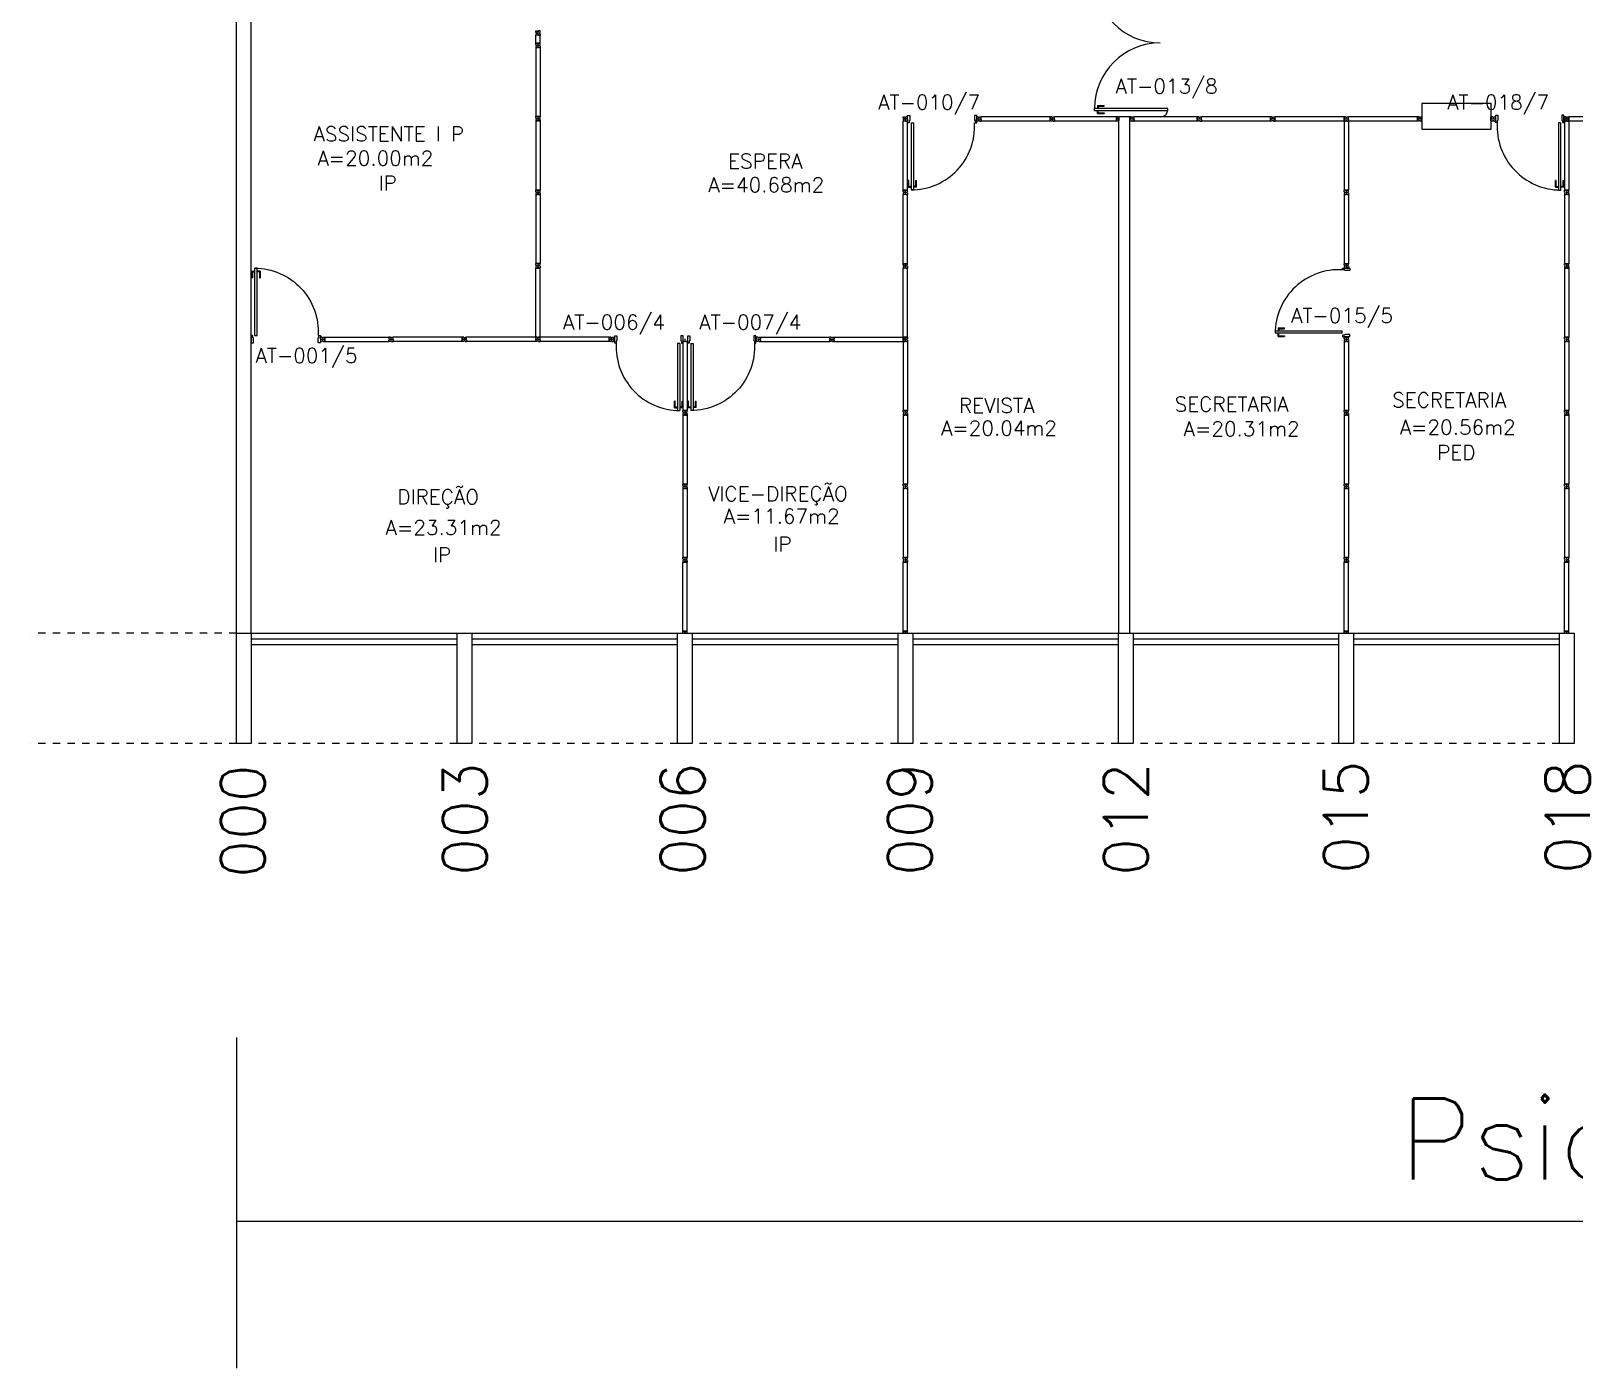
# Model space of a CAD drawing. Extents: x -250 to -5, y 354 to 449.
# Drawn here: x -239.5 to -218.5, y 356.9 to 375.1 of the extents above; entities that cross this region are included whole.
import ezdxf
from ezdxf.enums import TextEntityAlignment as Align

# ---------------------------------------------------------------- set-up
doc = ezdxf.new("R2010")
doc.units = 0
doc.header["$LTSCALE"] = 0.02
doc.header["$MEASUREMENT"] = 0
doc.header["$PDMODE"] = 98
doc.linetypes.add('HIDDEN2', pattern=[0.1875, 0.125, -0.0625])
doc.layers.get('0').update_dxf_attribs({"linetype": 'CONTINUOUS'})
doc.layers.get('DEFPOINTS').update_dxf_attribs({"linetype": 'CONTINUOUS'})
for name, color, linetype in [('ALV', 2, 'CONTINUOUS'), ('CENTRO_DE_CUSTO', 1, 'CONTINUOUS'), ('DIV', 2, 'CONTINUOUS'), ('ESQ', 2, 'CONTINUOUS'), ('ESTR', 3, 'CONTINUOUS'), ('NOPILAR1', 2, 'CONTINUOUS'), ('PROJ', 1, 'HIDDEN2'), ('TEXTO', 2, 'CONTINUOUS'), ('TEXTO-CENTRO-CUSTO', 2, 'CONTINUOUS'), ('TEXTO-ENDEREÇO', 2, 'CONTINUOUS'), ('ÁREA', 2, 'CONTINUOUS')]:
    doc.layers.add(name, color=color, linetype=linetype)
doc.styles.add('1', font='romans.shx')
doc.styles.add('NOPILAR', font='simplex.shx', dxfattribs={"height": 0.6})
doc.styles.add('UNB-100', font='simplex.shx', dxfattribs={"height": 0.2})
doc.styles.add('UNB-100-1', font='simplex.shx', dxfattribs={"height": 0.2})
doc.dimstyles.new('1-600', dxfattribs={"dimtxt": 1.1, "dimasz": 2.5, "dimexe": 2, "dimexo": 4, "dimgap": 0.2, "dimtad": 1, "dimdec": 0, "dimzin": 4, "dimdsep": 46, "dimlunit": 6, "dimtxsty": '1', "dimblk1": 'NONE', "dimblk2": 'NONE', "dimsah": 1, "dimcen": 0, "dimclrd": 2, "dimclre": 2, "dimclrt": 2, "dimadec": 0, "dimazin": 0, "dimtfac": 1, "dimtdec": 0, "dimtmove": 2, "dimatfit": 3, "dimldrblk": 'NONE', "dimfxl": 0, "dimtolj": 1, "dimtzin": 0, "dimarcsym": 0})

# ---------------------------------------------------------------- blocks, each defined once
blk = doc.blocks.new('DIVMT-TTS')
for p, q in [((-0.03, 0.03), (-0.03, 0.006)), ((-0.008, 0.03), (-0.03, 0.03)), ((-0.0185, 0.006), (-0.03, 0.006)), ((-0.0185, -0.006), (-0.0185, 0.006)), ((-0.008, 0.03), (-0.008, 0.02)), ((-0.008, 0.02), (0.008, 0.02)), ((-0.0051, 0), (0.0051, 0)), ((0.0051, 0), (-0.0051, 0)), ((-0.0051, 0), (0.0051, 0)), ((0, -0.0051), (0, 0.0051)), ((0, 0.0051), (0, -0.0051)), ((0.008, 0.03), (0.008, 0.02)), ((0.008, 0.03), (0.03, 0.03)), ((0.0205, 0.006), (0.03, 0.006)), ((0.0205, -0.006), (0.0205, 0.006)), ((0.0205, 0.006), (0.0205, -0.006)), ((0.0205, 0.006), (0.03, 0.006)), ((0.97, 0.03), (0.03, 0.03)), ((0.03, 0.006), (0.03, 0.03)), ((0.03, -0.03), (0.03, 0.03)), ((0.03, -0.005), (0.03, 0.005)), ((0.97, -0.03), (0.97, 0.03)), ((0.97, 0.03), (0.97, 0.009)), ((0.97, 0.009), (0.97, 0.027)), ((0.9795, 0.006), (0.97, 0.006)), ((0.97, -0.005), (0.97, 0.005)), ((0.9795, 0.006), (0.9795, -0.006)), ((1.0051, 0), (0.9949, 0)), ((1, 0.0051), (1, -0.0051)), ((-0.0185, -0.006), (-0.03, -0.006)), ((-0.03, -0.03), (-0.03, -0.006)), ((-0.008, -0.03), (-0.03, -0.03)), ((-0.008, -0.03), (-0.008, -0.02)), ((-0.008, -0.02), (0.008, -0.02)), ((0.008, -0.03), (0.008, -0.02)), ((0.008, -0.03), (0.03, -0.03)), ((0.0205, -0.006), (0.03, -0.006)), ((0.0205, -0.006), (0.03, -0.006)), ((0.03, -0.006), (0.03, -0.03)), ((0.97, -0.03), (0.03, -0.03)), ((0.9795, -0.006), (0.97, -0.006)), ((0.97, -0.009), (0.97, -0.027))]:
    blk.add_line(p, q)
blk = doc.blocks.new('DIV-TTS')
for p, q in [((-0.0051, 0), (0.0051, 0)), ((0, -0.0051), (0, 0.0051)), ((0.0205, 0.006), (0.03, 0.006)), ((0.0205, -0.006), (0.0205, 0.006)), ((0.03, 0.03), (0.97, 0.03)), ((0.03, 0.03), (0.03, -0.03)), ((0.03, 0.009), (0.03, 0.027)), ((0.03, 0.005), (0.03, -0.005)), ((0.97, 0.03), (0.97, -0.03)), ((0.9795, 0.006), (0.97, 0.006)), ((0.97, 0.005), (0.97, -0.005)), ((0.9795, -0.006), (0.9795, 0.006)), ((1.0051, 0), (0.9949, 0)), ((0.9949, 0), (1.0051, 0)), ((1, -0.0051), (1, 0.0051)), ((0.0205, -0.006), (0.03, -0.006)), ((0.03, -0.03), (0.03, -0.009)), ((0.03, -0.009), (0.03, -0.027)), ((0.03, -0.03), (0.97, -0.03)), ((0.9795, -0.006), (0.97, -0.006))]:
    blk.add_line(p, q)
blk = doc.blocks.new('MTINI-TTS')
for p, q in [((-0.03, 0.008), (-0.03, 0.03)), ((0.03, 0.03), (-0.03, 0.03)), ((-0.03, 0.008), (-0.02, 0.008)), ((-0.009, 0.03), (-0.027, 0.03)), ((-0.02, 0.008), (-0.02, 0)), ((-0.001, 0), (-0.02, 0)), ((-0.006, 0.02), (-0.006, 0.03)), ((-0.006, 0.023), (-0.006, 0.027)), ((-0.006, 0.02), (0.006, 0.02)), ((0.005, 0.03), (-0.005, 0.03)), ((0.005, 0), (-0.005, 0)), ((0.004, 0.02), (-0.004, 0.02)), ((0.02, 0), (-0.001, 0)), ((0, -0.005), (0, 0.005)), ((0.006, 0.02), (0.006, 0.03)), ((0.006, 0.023), (0.006, 0.027)), ((0.009, 0.03), (0.027, 0.03)), ((0.03, 0.008), (0.02, 0.008)), ((0.02, 0), (0.02, 0.008)), ((0.03, 0.008), (0.03, 0.03))]:
    blk.add_line(p, q)
blk = doc.blocks.new('PDV2D-TTS')
at = {"layer": 'DIV'}
for p, q in [((0.03, 0.05), (0.06, 0.05)), ((0.03, 0.035), (0.03, 0.05)), ((0.03, -0.035), (0.03, 0.035)), ((0.06, 0.05), (0.06, -0.02)), ((0.941, 0.05), (0.941, -0.02)), ((0.971, 0.05), (0.941, 0.05)), ((0.971, 0.035), (0.971, 0.05)), ((0.971, -0.035), (0.971, 0.035)), ((0.03, -0.05), (0.03, -0.035)), ((0.05, -0.05), (0.03, -0.05)), ((0.05, -0.02), (0.06, -0.02)), ((0.05, -0.02), (0.05, -0.05)), ((0.079, -0.05), (0.109, -0.05)), ((0.079, -0.05), (0.079, -0.965)), ((0.109, -0.05), (0.109, -0.965)), ((0.951, -0.02), (0.941, -0.02)), ((0.951, -0.02), (0.951, -0.05)), ((0.951, -0.05), (0.971, -0.05)), ((0.971, -0.05), (0.971, -0.035)), ((0.109, -0.965), (0.079, -0.965))]:
    blk.add_line(p, q, dxfattribs=at)
at = {"layer": 'DIV', "color": 1}
for p, q in [((0.036, -0.925), (0.036, -0.835)), ((0.046, -0.835), (0.036, -0.835)), ((0.046, -0.915), (0.046, -0.835)), ((0.141, -0.915), (0.141, -0.835)), ((0.141, -0.835), (0.151, -0.835)), ((0.151, -0.925), (0.151, -0.835)), ((0.036, -0.925), (0.076, -0.925)), ((0.046, -0.915), (0.076, -0.915)), ((0.141, -0.915), (0.111, -0.915)), ((0.151, -0.925), (0.111, -0.925))]:
    blk.add_line(p, q, dxfattribs=at)
blk.add_arc((0.076, -0.1), 0.865, 270, 3.3214, dxfattribs=at)
blk = doc.blocks.new('PDV2E-TTS')
at = {"layer": 'DIV'}
for p, q in [((-0.967, 0.035), (-0.967, 0.05)), ((-0.967, 0.05), (-0.937, 0.05)), ((-0.967, -0.035), (-0.967, 0.035)), ((-0.937, 0.05), (-0.937, -0.02)), ((-0.068, 0.05), (-0.068, -0.02)), ((-0.038, 0.05), (-0.068, 0.05)), ((-0.038, 0.035), (-0.038, 0.05)), ((-0.038, -0.035), (-0.038, 0.035)), ((-0.967, -0.05), (-0.967, -0.035)), ((-0.947, -0.05), (-0.967, -0.05)), ((-0.947, -0.02), (-0.947, -0.05)), ((-0.947, -0.02), (-0.937, -0.02)), ((-0.083, -0.054), (-0.113, -0.054)), ((-0.113, -0.054), (-0.113, -0.969)), ((-0.083, -0.054), (-0.083, -0.969)), ((-0.059, -0.02), (-0.068, -0.02)), ((-0.059, -0.02), (-0.059, -0.05)), ((-0.059, -0.05), (-0.037, -0.05)), ((-0.038, -0.05), (-0.038, -0.035)), ((-0.113, -0.969), (-0.083, -0.969))]:
    blk.add_line(p, q, dxfattribs=at)
at = {"layer": 'DIV', "color": 1}
for p, q in [((-0.145, -0.839), (-0.155, -0.839)), ((-0.155, -0.929), (-0.155, -0.839)), ((-0.145, -0.919), (-0.145, -0.839)), ((-0.05, -0.839), (-0.04, -0.839)), ((-0.05, -0.919), (-0.05, -0.839)), ((-0.04, -0.929), (-0.04, -0.839)), ((-0.155, -0.929), (-0.115, -0.929)), ((-0.145, -0.919), (-0.115, -0.919)), ((-0.05, -0.919), (-0.08, -0.919)), ((-0.04, -0.929), (-0.08, -0.929))]:
    blk.add_line(p, q, dxfattribs=at)
blk.add_arc((-0.081, -0.101), 0.867, 176.6046, 269.9049, dxfattribs=at)
blk = doc.blocks.new('MTT-TTS')
for p, q in [((-0.008, 0.03), (-0.03, 0.03)), ((-0.03, 0.03), (-0.03, 0.006)), ((-0.0185, 0.006), (-0.03, 0.006)), ((-0.0185, -0.006), (-0.0185, 0.006)), ((-0.008, 0.03), (-0.008, 0.02)), ((-0.008, 0.02), (0.008, 0.02)), ((-0.0051, 0), (0.0051, 0)), ((0, -0.0051), (0, 0.0051)), ((0.008, 0.03), (0.03, 0.03)), ((0.008, 0.03), (0.008, 0.02)), ((0.0205, -0.006), (0.0205, 0.006)), ((0.0205, 0.006), (0.03, 0.006)), ((0.03, 0.006), (0.03, 0.03)), ((-0.03, -0.03), (-0.03, -0.006)), ((-0.0185, -0.006), (-0.03, -0.006)), ((-0.008, -0.03), (-0.03, -0.03)), ((-0.008, -0.02), (0.008, -0.02)), ((-0.008, -0.03), (-0.008, -0.02)), ((0.008, -0.03), (0.008, -0.02)), ((0.008, -0.03), (0.03, -0.03)), ((0.0205, -0.006), (0.03, -0.006)), ((0.03, -0.006), (0.03, -0.03))]:
    blk.add_line(p, q)
blk = doc.blocks.new('*D52')
at = {"color": 2, "linetype": 'ByBlock', "transparency": 16777216}
for p, q in [((-226.088, 351.649), (-226.088, 347.149)), ((-187.088, 351.649), (-187.088, 347.149)), ((-226.088, 349.149), (-187.088, 349.149))]:
    blk.add_line(p, q, dxfattribs=at)
at = {"layer": 'DEFPOINTS', "color": 0, "linetype": 'ByBlock', "transparency": 16777216}
for p in [(-226.088, 355.649), (-187.088, 355.649), (-187.088, 349.149)]:
    blk.add_point(p, dxfattribs=at)
at = {"color": 2, "linetype": 'ByBlock', "transparency": 16777216, "insert": (-206.588, 350.082), "char_height": 1.1, "attachment_point": 5, "style": '1'}
blk.add_mtext('\\A1;Psicologia', dxfattribs=at)
blk = doc.blocks.new('_NONE')
at = {"color": 0, "linetype": 'ByBlock'}
blk.add_circle((0, 0), 0.25, dxfattribs=at)
blk = doc.blocks.new('PTDP-TTS')
at = {"color": 2}
for p, q in [((0.084, 0.9), (0.115, 0.9)), ((0.084, -0.1), (0.084, 0.9)), ((0.114, -0.1), (0.114, 0.9)), ((1.884, 0.9), (1.914, 0.9)), ((1.884, -0.1), (1.884, 0.9)), ((1.914, -0.1), (1.914, 0.9)), ((0.084, -0.1), (0.115, -0.1)), ((1.885, -0.101), (1.915, -0.101))]:
    blk.add_line(p, q, dxfattribs=at)
at = {"color": 1}
for centre, radius, start, end in [((0.114, 0.006), 0.892, 0, 90), ((1.899, 0.006), 0.892, 90, 180), ((0.098, 0), 0.098, 180, 270), ((1.896, -0.001), 0.0991, 271.7192, 0)]:
    blk.add_arc(centre, radius, start, end, dxfattribs=at)
at = {"layer": 'ESQ', "color": 1}
for p, q in [((0.044, 0.86), (0.044, 0.77)), ((0.044, 0.86), (0.084, 0.86)), ((0.054, 0.85), (0.054, 0.77)), ((0.054, 0.85), (0.084, 0.85)), ((0.154, 0.86), (0.114, 0.86)), ((0.144, 0.85), (0.114, 0.85)), ((0.144, 0.85), (0.144, 0.77)), ((0.154, 0.86), (0.154, 0.77)), ((0.054, 0.77), (0.044, 0.77)), ((0.144, 0.77), (0.154, 0.77))]:
    blk.add_line(p, q, dxfattribs=at)
blk = doc.blocks.new('A$C0AB530C7')
at = {"layer": 'DIV'}
for p, q in [((0.024, 0.06), (0, 0.06)), ((0, 0.038), (0, 0.06)), ((0, 0.038), (0.01, 0.038)), ((0, 0.022), (0.01, 0.022)), ((0, 0.022), (0, 0)), ((0.01, 0.022), (0.01, 0.038)), ((0.024, 0.05), (0.024, 0.06)), ((0.024, 0.05), (0.024, 0.06)), ((0.024, 0.05), (0.036, 0.05)), ((0.036, 0.011), (0.024, 0.011)), ((0.024, 0.011), (0.024, 0)), ((0.025, 0.03), (0.035, 0.03)), ((0.035, 0.03), (0.025, 0.03)), ((0.03, 0.025), (0.03, 0.035)), ((0.03, 0.035), (0.03, 0.025)), ((0.03, 0.025), (0.03, 0.035)), ((0.036, 0.05), (0.036, 0.06)), ((0.036, 0.05), (0.036, 0.06)), ((0.036, 0.06), (0.06, 0.06)), ((0.036, 0.011), (0.036, 0)), ((0.05, 0.022), (0.05, 0.038)), ((0.06, 0.038), (0.05, 0.038)), ((0.06, 0.022), (0.05, 0.022)), ((0.06, 0.038), (0.06, 0.06)), ((0.06, 0.022), (0.06, 0)), ((0, 0), (0.024, 0)), ((0.06, 0), (0.036, 0))]:
    blk.add_line(p, q, dxfattribs=at)

msp = doc.modelspace()

# ---------------------------------------------------------------- linework, layer by layer
at = {"layer": 'ALV'}
for p, q in [((-236.696, 366.897), (-236.696, 385.307)), ((-236.496, 366.897), (-236.496, 376.097)), ((-224.686, 373.895), (-224.696, 373.895)), ((-224.691, 366.897), (-224.691, 373.927)), ((-224.541, 373.927), (-224.691, 373.927)), ((-224.691, 373.901), (-224.691, 373.89)), ((-224.541, 366.897), (-224.541, 373.927))]:
    msp.add_line(p, q, dxfattribs=at)
at = {"layer": 'DIV'}
for p, q in [((-232.625, 375.095), (-232.601, 375.095)), ((-232.625, 375.073), (-232.625, 375.095)), ((-232.625, 375.073), (-232.615, 375.073)), ((-232.615, 375.073), (-232.615, 375.057)), ((-232.601, 375.084), (-232.601, 375.095)), ((-232.589, 375.084), (-232.601, 375.084)), ((-232.59, 375.065), (-232.6, 375.065)), ((-232.6, 375.065), (-232.59, 375.065)), ((-232.595, 375.07), (-232.595, 375.06)), ((-232.595, 375.06), (-232.595, 375.07)), ((-232.595, 375.07), (-232.595, 375.06)), ((-232.589, 375.084), (-232.589, 375.095)), ((-232.565, 375.095), (-232.589, 375.095)), ((-232.565, 375.073), (-232.575, 375.073)), ((-232.575, 375.073), (-232.575, 375.057)), ((-232.565, 375.073), (-232.565, 375.095)), ((-232.625, 375.057), (-232.615, 375.057)), ((-232.625, 375.057), (-232.625, 375.035)), ((-232.625, 374.929), (-232.625, 375.035)), ((-232.601, 375.035), (-232.625, 375.035)), ((-232.565, 375.035), (-232.625, 375.035)), ((-232.601, 374.929), (-232.625, 374.929)), ((-232.625, 374.907), (-232.625, 374.929)), ((-232.565, 374.929), (-232.625, 374.929)), ((-232.565, 374.929), (-232.625, 374.929)), ((-232.625, 374.929), (-232.604, 374.929)), ((-232.625, 374.907), (-232.615, 374.907)), ((-232.625, 374.891), (-232.615, 374.891)), ((-232.625, 374.891), (-232.625, 374.869)), ((-232.625, 374.869), (-232.601, 374.869)), ((-232.604, 374.929), (-232.622, 374.929)), ((-232.615, 374.891), (-232.615, 374.907)), ((-232.601, 375.045), (-232.601, 375.035)), ((-232.589, 375.045), (-232.601, 375.045)), ((-232.601, 375.045), (-232.589, 375.045)), ((-232.601, 375.045), (-232.601, 375.035)), ((-232.601, 374.919), (-232.601, 374.929)), ((-232.601, 374.919), (-232.601, 374.929)), ((-232.601, 374.919), (-232.601, 374.929)), ((-232.589, 374.919), (-232.601, 374.919)), ((-232.601, 374.919), (-232.589, 374.919)), ((-232.601, 374.919), (-232.589, 374.919)), ((-232.601, 374.88), (-232.601, 374.869)), ((-232.589, 374.88), (-232.601, 374.88)), ((-232.59, 375.035), (-232.6, 375.035)), ((-232.59, 374.929), (-232.6, 374.929)), ((-232.59, 374.929), (-232.6, 374.929)), ((-232.59, 374.899), (-232.6, 374.899)), ((-232.6, 374.899), (-232.59, 374.899)), ((-232.6, 374.899), (-232.59, 374.899)), ((-232.595, 374.894), (-232.595, 374.904)), ((-232.595, 374.904), (-232.595, 374.894)), ((-232.595, 374.894), (-232.595, 374.904)), ((-232.595, 374.894), (-232.595, 374.904)), ((-232.589, 375.045), (-232.589, 375.035)), ((-232.589, 375.045), (-232.589, 375.035)), ((-232.589, 375.035), (-232.565, 375.035)), ((-232.589, 374.929), (-232.565, 374.929)), ((-232.589, 374.919), (-232.589, 374.929)), ((-232.589, 374.919), (-232.589, 374.929)), ((-232.589, 374.919), (-232.589, 374.929)), ((-232.589, 374.88), (-232.589, 374.869)), ((-232.565, 374.869), (-232.589, 374.869)), ((-232.586, 374.929), (-232.568, 374.929)), ((-232.565, 375.057), (-232.575, 375.057)), ((-232.565, 374.907), (-232.575, 374.907)), ((-232.575, 374.891), (-232.575, 374.907)), ((-232.565, 374.891), (-232.575, 374.891)), ((-232.565, 375.057), (-232.565, 375.035)), ((-232.565, 374.929), (-232.565, 375.035)), ((-232.565, 374.907), (-232.565, 374.929)), ((-232.565, 374.891), (-232.565, 374.869)), ((-225.626, 373.925), (-225.626, 373.901)), ((-225.604, 373.925), (-225.626, 373.925)), ((-225.614, 373.901), (-225.626, 373.901)), ((-225.614, 373.889), (-225.626, 373.889)), ((-225.626, 373.865), (-225.626, 373.889)), ((-225.604, 373.865), (-225.626, 373.865)), ((-225.614, 373.889), (-225.614, 373.901)), ((-225.604, 373.925), (-225.604, 373.915)), ((-225.604, 373.915), (-225.588, 373.915)), ((-225.604, 373.865), (-225.604, 373.875)), ((-225.604, 373.875), (-225.588, 373.875)), ((-225.601, 373.895), (-225.591, 373.895)), ((-225.591, 373.895), (-225.601, 373.895)), ((-225.601, 373.895), (-225.591, 373.895)), ((-225.596, 373.89), (-225.596, 373.901)), ((-225.596, 373.901), (-225.596, 373.89)), ((-225.588, 373.925), (-225.588, 373.915)), ((-225.588, 373.925), (-225.566, 373.925)), ((-225.588, 373.865), (-225.588, 373.875)), ((-225.588, 373.865), (-225.566, 373.865)), ((-225.575, 373.901), (-225.566, 373.901)), ((-225.575, 373.889), (-225.575, 373.901)), ((-225.575, 373.901), (-225.575, 373.889)), ((-225.575, 373.901), (-225.566, 373.901)), ((-225.575, 373.889), (-225.566, 373.889)), ((-225.575, 373.889), (-225.566, 373.889)), ((-224.721, 373.925), (-225.566, 373.925)), ((-225.566, 373.901), (-225.566, 373.925)), ((-225.566, 373.865), (-225.566, 373.925)), ((-225.566, 373.89), (-225.566, 373.9)), ((-225.566, 373.889), (-225.566, 373.865)), ((-224.721, 373.865), (-225.566, 373.865)), ((-224.721, 373.865), (-224.721, 373.925)), ((-224.721, 373.925), (-224.721, 373.904)), ((-224.721, 373.904), (-224.721, 373.922)), ((-224.712, 373.901), (-224.721, 373.901)), ((-224.721, 373.89), (-224.721, 373.9)), ((-224.712, 373.889), (-224.721, 373.889)), ((-224.721, 373.886), (-224.721, 373.868)), ((-224.712, 373.901), (-224.712, 373.889)), ((-224.541, 373.927), (-224.541, 373.903)), ((-224.519, 373.927), (-224.541, 373.927)), ((-224.529, 373.903), (-224.541, 373.903)), ((-224.529, 373.891), (-224.541, 373.891)), ((-224.541, 373.867), (-224.541, 373.891)), ((-224.519, 373.867), (-224.541, 373.867)), ((-224.529, 373.891), (-224.529, 373.903)), ((-224.519, 373.927), (-224.519, 373.917)), ((-224.519, 373.917), (-224.503, 373.917)), ((-224.519, 373.867), (-224.519, 373.877)), ((-224.519, 373.877), (-224.503, 373.877)), ((-224.516, 373.897), (-224.506, 373.897)), ((-224.506, 373.897), (-224.516, 373.897)), ((-224.516, 373.897), (-224.506, 373.897)), ((-224.511, 373.892), (-224.511, 373.902)), ((-224.511, 373.902), (-224.511, 373.892)), ((-224.503, 373.927), (-224.503, 373.917)), ((-224.503, 373.927), (-224.481, 373.927)), ((-224.503, 373.867), (-224.503, 373.877)), ((-224.503, 373.867), (-224.481, 373.867)), ((-224.49, 373.903), (-224.481, 373.903)), ((-224.49, 373.891), (-224.49, 373.903)), ((-224.49, 373.903), (-224.49, 373.891)), ((-224.49, 373.903), (-224.481, 373.903)), ((-224.49, 373.891), (-224.481, 373.891)), ((-224.49, 373.891), (-224.481, 373.891)), ((-224.481, 373.903), (-224.481, 373.927)), ((-224.481, 373.867), (-224.481, 373.927)), ((-223.626, 373.927), (-224.481, 373.927)), ((-224.481, 373.892), (-224.481, 373.902)), ((-224.481, 373.891), (-224.481, 373.867)), ((-223.626, 373.867), (-224.481, 373.867)), ((-223.626, 373.867), (-223.626, 373.927)), ((-223.626, 373.927), (-223.626, 373.906)), ((-223.626, 373.906), (-223.626, 373.924)), ((-223.616, 373.903), (-223.626, 373.903)), ((-223.626, 373.892), (-223.626, 373.902)), ((-223.616, 373.891), (-223.626, 373.891)), ((-223.626, 373.888), (-223.626, 373.87)), ((-223.616, 373.903), (-223.616, 373.891)), ((-223.591, 373.897), (-223.601, 373.897)), ((-223.596, 373.902), (-223.596, 373.892)), ((-220.629, 373.927), (-220.629, 373.906)), ((-220.629, 373.867), (-220.629, 373.927)), ((-220.629, 373.927), (-220.629, 373.906)), ((-220.629, 373.906), (-220.629, 373.924)), ((-220.629, 373.906), (-220.629, 373.924)), ((-220.619, 373.903), (-220.629, 373.903)), ((-220.619, 373.903), (-220.629, 373.903)), ((-220.629, 373.892), (-220.629, 373.902)), ((-220.629, 373.892), (-220.629, 373.902)), ((-220.619, 373.891), (-220.629, 373.891)), ((-220.619, 373.891), (-220.629, 373.891)), ((-220.629, 373.888), (-220.629, 373.87)), ((-220.629, 373.888), (-220.629, 373.87)), ((-220.626, 373.927), (-220.626, 373.903)), ((-220.604, 373.927), (-220.626, 373.927)), ((-220.614, 373.903), (-220.626, 373.903)), ((-220.614, 373.891), (-220.626, 373.891)), ((-220.626, 373.867), (-220.626, 373.891)), ((-220.604, 373.867), (-220.626, 373.867)), ((-220.619, 373.903), (-220.619, 373.891)), ((-220.619, 373.903), (-220.619, 373.891)), ((-220.614, 373.891), (-220.614, 373.903)), ((-220.604, 373.927), (-220.604, 373.917)), ((-220.604, 373.917), (-220.588, 373.917)), ((-220.594, 373.897), (-220.604, 373.897)), ((-220.594, 373.897), (-220.604, 373.897)), ((-220.604, 373.867), (-220.604, 373.877)), ((-220.604, 373.877), (-220.588, 373.877)), ((-220.601, 373.897), (-220.591, 373.897)), ((-220.591, 373.897), (-220.601, 373.897)), ((-220.601, 373.897), (-220.591, 373.897)), ((-220.599, 373.902), (-220.599, 373.892)), ((-220.599, 373.902), (-220.599, 373.892)), ((-220.596, 373.892), (-220.596, 373.902)), ((-220.596, 373.902), (-220.596, 373.892)), ((-220.588, 373.927), (-220.588, 373.917)), ((-220.588, 373.927), (-220.566, 373.927)), ((-220.588, 373.867), (-220.588, 373.877)), ((-220.588, 373.867), (-220.566, 373.867)), ((-220.575, 373.903), (-220.566, 373.903)), ((-220.575, 373.891), (-220.575, 373.903)), ((-220.575, 373.903), (-220.575, 373.891)), ((-220.575, 373.903), (-220.566, 373.903)), ((-220.575, 373.891), (-220.566, 373.891)), ((-220.575, 373.891), (-220.566, 373.891)), ((-220.566, 373.903), (-220.566, 373.927)), ((-220.566, 373.867), (-220.566, 373.927)), ((-220.566, 373.892), (-220.566, 373.902)), ((-220.566, 373.891), (-220.566, 373.867)), ((-219.629, 373.927), (-219.629, 373.906)), ((-219.629, 373.867), (-219.629, 373.927)), ((-219.629, 373.927), (-219.629, 373.906)), ((-219.629, 373.906), (-219.629, 373.924)), ((-219.629, 373.906), (-219.629, 373.924)), ((-219.619, 373.903), (-219.629, 373.903)), ((-219.619, 373.903), (-219.629, 373.903)), ((-219.629, 373.892), (-219.629, 373.902)), ((-219.629, 373.892), (-219.629, 373.902)), ((-219.619, 373.891), (-219.629, 373.891)), ((-219.619, 373.891), (-219.629, 373.891)), ((-219.629, 373.888), (-219.629, 373.87)), ((-219.629, 373.888), (-219.629, 373.87)), ((-219.626, 373.927), (-219.626, 373.903)), ((-219.604, 373.927), (-219.626, 373.927)), ((-219.614, 373.903), (-219.626, 373.903)), ((-219.614, 373.891), (-219.626, 373.891)), ((-219.626, 373.867), (-219.626, 373.891)), ((-219.604, 373.867), (-219.626, 373.867)), ((-219.619, 373.903), (-219.619, 373.891)), ((-219.619, 373.903), (-219.619, 373.891)), ((-219.614, 373.891), (-219.614, 373.903)), ((-219.604, 373.927), (-219.604, 373.917)), ((-219.604, 373.917), (-219.588, 373.917)), ((-219.594, 373.897), (-219.604, 373.897)), ((-219.594, 373.897), (-219.604, 373.897)), ((-219.604, 373.867), (-219.604, 373.877)), ((-219.604, 373.877), (-219.588, 373.877)), ((-219.601, 373.897), (-219.591, 373.897)), ((-219.591, 373.897), (-219.601, 373.897)), ((-219.601, 373.897), (-219.591, 373.897)), ((-219.599, 373.902), (-219.599, 373.892)), ((-219.599, 373.902), (-219.599, 373.892)), ((-219.596, 373.892), (-219.596, 373.902)), ((-219.596, 373.902), (-219.596, 373.892)), ((-219.588, 373.927), (-219.588, 373.917)), ((-219.588, 373.927), (-219.566, 373.927)), ((-219.588, 373.867), (-219.588, 373.877)), ((-219.588, 373.867), (-219.566, 373.867)), ((-219.575, 373.903), (-219.566, 373.903)), ((-219.575, 373.891), (-219.575, 373.903)), ((-219.575, 373.903), (-219.575, 373.891)), ((-219.575, 373.903), (-219.566, 373.903)), ((-219.575, 373.891), (-219.566, 373.891)), ((-219.575, 373.891), (-219.566, 373.891)), ((-219.566, 373.903), (-219.566, 373.927)), ((-219.566, 373.867), (-219.566, 373.927)), ((-219.566, 373.892), (-219.566, 373.902)), ((-219.566, 373.891), (-219.566, 373.867)), ((-218.601, 373.897), (-218.591, 373.897)), ((-218.591, 373.897), (-218.601, 373.897)), ((-218.601, 373.897), (-218.591, 373.897)), ((-218.596, 373.892), (-218.596, 373.902)), ((-218.596, 373.902), (-218.596, 373.892)), ((-218.575, 373.903), (-218.566, 373.903)), ((-218.575, 373.891), (-218.575, 373.903)), ((-218.575, 373.903), (-218.575, 373.891)), ((-218.575, 373.903), (-218.566, 373.903)), ((-218.575, 373.891), (-218.566, 373.891)), ((-218.566, 373.903), (-218.566, 373.927)), ((-218.566, 373.892), (-218.566, 373.902)), ((-218.566, 373.891), (-218.566, 373.867)), ((-235.555, 370.905), (-235.555, 370.929)), ((-235.533, 370.929), (-235.555, 370.929)), ((-235.555, 370.929), (-235.555, 370.869)), ((-235.545, 370.905), (-235.555, 370.905)), ((-235.545, 370.905), (-235.555, 370.905)), ((-235.555, 370.904), (-235.555, 370.894)), ((-235.555, 370.893), (-235.555, 370.869)), ((-235.545, 370.893), (-235.555, 370.893)), ((-235.545, 370.893), (-235.555, 370.893)), ((-235.533, 370.869), (-235.555, 370.869)), ((-235.545, 370.905), (-235.545, 370.893)), ((-235.545, 370.893), (-235.545, 370.905)), ((-235.533, 370.929), (-235.533, 370.919)), ((-235.517, 370.919), (-235.533, 370.919)), ((-235.533, 370.869), (-235.533, 370.879)), ((-235.517, 370.879), (-235.533, 370.879)), ((-235.52, 370.899), (-235.53, 370.899)), ((-235.53, 370.899), (-235.52, 370.899)), ((-235.52, 370.899), (-235.53, 370.899)), ((-235.53, 370.899), (-235.52, 370.899)), ((-235.525, 370.905), (-235.525, 370.894)), ((-235.525, 370.894), (-235.525, 370.905)), ((-235.525, 370.894), (-235.525, 370.905)), ((-235.517, 370.929), (-235.517, 370.919)), ((-235.517, 370.929), (-235.495, 370.929)), ((-235.517, 370.869), (-235.517, 370.879)), ((-235.517, 370.869), (-235.495, 370.869)), ((-235.506, 370.905), (-235.495, 370.905)), ((-235.506, 370.905), (-235.506, 370.893)), ((-235.506, 370.893), (-235.495, 370.893)), ((-235.504, 370.893), (-235.504, 370.905)), ((-235.504, 370.905), (-235.495, 370.905)), ((-235.504, 370.893), (-235.495, 370.893)), ((-235.495, 370.929), (-234.625, 370.929)), ((-235.495, 370.929), (-235.495, 370.905)), ((-235.495, 370.929), (-235.495, 370.869)), ((-235.495, 370.908), (-235.495, 370.926)), ((-235.495, 370.904), (-235.495, 370.894)), ((-235.495, 370.869), (-235.495, 370.893)), ((-235.495, 370.89), (-235.495, 370.872)), ((-235.495, 370.869), (-235.495, 370.89)), ((-235.495, 370.869), (-234.625, 370.869))]:
    msp.add_line(p, q, dxfattribs=at)
for points in [[(-220.566, 373.756), (-219.626, 373.756), (-219.626, 374.106), (-220.566, 374.106)], [(-218.614, 373.891), (-218.614, 373.903), (-218.626, 373.903), (-218.626, 373.927), (-218.604, 373.927), (-218.604, 373.917), (-218.588, 373.917), (-218.588, 373.927), (-218.566, 373.927), (-218.566, 373.867), (-218.588, 373.867), (-218.588, 373.877), (-218.604, 373.877), (-218.604, 373.867), (-218.626, 373.867), (-218.626, 373.891)]]:
    msp.add_lwpolyline(points, close=True, dxfattribs=at)
msp.add_lwpolyline([(-218.575, 373.891), (-218.566, 373.891)], dxfattribs=at)
at = {"layer": 'ESQ', "color": 1}
for p, q in [((-236.496, 366.897), (-233.696, 366.897)), ((-233.496, 366.897), (-230.696, 366.897)), ((-230.496, 366.897), (-227.696, 366.897)), ((-227.496, 366.897), (-224.696, 366.897)), ((-224.496, 366.897), (-221.696, 366.897)), ((-221.496, 366.897), (-218.696, 366.897)), ((-236.496, 366.822), (-233.696, 366.822)), ((-236.496, 366.747), (-233.696, 366.747)), ((-233.496, 366.822), (-230.696, 366.822)), ((-233.496, 366.747), (-230.696, 366.747)), ((-230.496, 366.822), (-227.696, 366.822)), ((-230.496, 366.747), (-227.696, 366.747)), ((-227.496, 366.822), (-224.696, 366.822)), ((-227.496, 366.747), (-224.696, 366.747)), ((-224.496, 366.822), (-221.696, 366.822)), ((-224.496, 366.747), (-221.696, 366.747)), ((-221.496, 366.822), (-218.696, 366.822)), ((-221.496, 366.747), (-218.696, 366.747))]:
    msp.add_line(p, q, dxfattribs=at)
at = {"layer": 'ESTR'}
for points in [[(-236.496, 366.897), (-236.496, 365.397), (-236.696, 365.397), (-236.696, 366.897)], [(-236.496, 366.897), (-236.496, 365.397), (-236.696, 365.397), (-236.696, 366.897)], [(-233.496, 366.897), (-233.496, 365.397), (-233.696, 365.397), (-233.696, 366.897)], [(-230.496, 366.897), (-230.496, 365.397), (-230.696, 365.397), (-230.696, 366.897)], [(-227.496, 366.897), (-227.496, 365.397), (-227.696, 365.397), (-227.696, 366.897)], [(-224.496, 366.897), (-224.496, 365.397), (-224.696, 365.397), (-224.696, 366.897)], [(-221.496, 366.897), (-221.496, 365.397), (-221.696, 365.397), (-221.696, 366.897)], [(-218.496, 366.897), (-218.496, 365.397), (-218.696, 365.397), (-218.696, 366.897)]]:
    msp.add_lwpolyline(points, close=True, dxfattribs=at)
at = {"layer": 'PROJ'}
for p, q in [((-236.696, 366.897), (-239.496, 366.897)), ((-236.696, 365.397), (-239.496, 365.397)), ((-233.696, 365.397), (-236.496, 365.397)), ((-230.696, 365.397), (-233.496, 365.397)), ((-227.696, 365.397), (-230.496, 365.397)), ((-224.696, 365.397), (-227.496, 365.397)), ((-221.696, 365.397), (-224.496, 365.397)), ((-218.696, 365.397), (-221.496, 365.397))]:
    msp.add_line(p, q, dxfattribs=at)

# ---------------------------------------------------------------- block references
msp.add_blockref('A$C0AB530C7', (-221.626, 370.867))
at = {"layer": 'DIV'}
for name, p, rotation in [('DIVMT-TTS', (-232.595, 373.899), 90.00000000000001), ('DIVMT-TTS', (-232.595, 372.899), 90.00000000000001), ('MTINI-TTS', (-224.691, 373.895), 90.00000000000001), ('DIVMT-TTS', (-221.596, 372.897), 90.00000000000001), ('DIVMT-TTS', (-218.596, 372.897), 90.00000000000001), ('DIVMT-TTS', (-232.595, 371.899), 90.00000000000001), ('DIVMT-TTS', (-221.596, 371.897), 90.00000000000001), ('DIVMT-TTS', (-218.596, 371.897), 90.00000000000001), ('DIV-TTS', (-232.596, 370.897), 90.00000000000001), ('PDV2E-TTS', (-221.596, 370.897), 270), ('DIVMT-TTS', (-218.596, 370.897), 90.00000000000001), ('DIVMT-TTS', (-230.596, 369.897), 90.00000000000001), ('DIVMT-TTS', (-227.596, 369.897), 90.00000000000001), ('DIVMT-TTS', (-221.596, 369.897), 90.00000000000001), ('DIVMT-TTS', (-218.596, 369.897), 90.00000000000001), ('DIVMT-TTS', (-230.596, 368.897), 90.00000000000001), ('DIVMT-TTS', (-227.596, 368.897), 90.00000000000001), ('DIVMT-TTS', (-221.596, 368.897), 90.00000000000001), ('DIVMT-TTS', (-218.596, 368.897), 90.00000000000001), ('DIVMT-TTS', (-230.596, 367.897), 90.00000000000001), ('DIVMT-TTS', (-227.596, 367.897), 90.00000000000001), ('DIVMT-TTS', (-221.596, 367.897), 90.00000000000001), ('DIVMT-TTS', (-218.596, 367.897), 90.00000000000001), ('DIV-TTS', (-230.596, 366.897), 90.00000000000001), ('DIV-TTS', (-227.596, 366.897), 90.00000000000001), ('DIV-TTS', (-221.596, 366.897), 90.00000000000001), ('DIV-TTS', (-218.596, 366.897), 90.00000000000001)]:
    msp.add_blockref(name, p, dxfattribs=dict(at, rotation=rotation))
at = {"layer": 'DIV', "xscale": -1}
for name, p, rotation in [('DIVMT-TTS', (-227.596, 373.897), 90), ('DIVMT-TTS', (-227.596, 372.897), 90), ('DIVMT-TTS', (-227.596, 371.897), 90), ('PDV2D-TTS', (-236.526, 370.9), 180)]:
    msp.add_blockref(name, p, dxfattribs=dict(at, rotation=rotation))
at = {"layer": 'DIV'}
for name, p in [('PDV2D-TTS', (-227.595, 373.895)), ('DIVMT-TTS', (-226.596, 373.895)), ('DIVMT-TTS', (-223.596, 373.897)), ('DIVMT-TTS', (-222.596, 373.897)), ('DIVMT-TTS', (-221.596, 373.897)), ('PDV2E-TTS', (-218.596, 373.897)), ('DIVMT-TTS', (-218.596, 373.897)), ('DIVMT-TTS', (-234.596, 370.897)), ('DIVMT-TTS', (-233.596, 370.897)), ('DIVMT-TTS', (-232.596, 370.897)), ('MTT-TTS', (-231.596, 370.897)), ('PDV2E-TTS', (-230.583, 370.896)), ('MTT-TTS', (-227.596, 370.897)), ('MTINI-TTS', (-230.596, 366.897)), ('MTINI-TTS', (-227.596, 366.897)), ('MTINI-TTS', (-221.596, 366.897)), ('MTINI-TTS', (-218.596, 366.897))]:
    msp.add_blockref(name, p, dxfattribs=at)
at = {"layer": 'DIV', "xscale": -1}
for name, p in [('PDV2E-TTS', (-230.596, 370.897)), ('MTT-TTS', (-229.596, 370.897)), ('DIVMT-TTS', (-228.596, 370.897)), ('DIVMT-TTS', (-227.596, 370.897))]:
    msp.add_blockref(name, p, dxfattribs=at)
at = {"layer": 'ESQ', "rotation": 90}
msp.add_blockref('PTDP-TTS', (-224.123, 373.925), dxfattribs=at)

# ---------------------------------------------------------------- texts
at = {"layer": 'CENTRO_DE_CUSTO', "linetype": 'Continuous', "style": 'UNB-100'}
for s, p in [('IP', (-234.765, 372.923)), ('PED ', (-220.361, 369.258)), ('IP', (-229.393, 368.009)), ('IP', (-234.026, 367.865))]:
    msp.add_text(s, height=0.2, dxfattribs=at).set_placement(p)
at = {"layer": 'NOPILAR1', "style": 'NOPILAR'}
for s, p in [('000', (-236.311, 363.57)), ('000', (-236.311, 363.57)), ('003', (-233.292, 363.597)), ('003', (-233.292, 363.597)), ('006', (-230.326, 363.597)), ('006', (-230.326, 363.597)), ('009', (-227.234, 363.597)), ('009', (-227.234, 363.597)), ('012', (-224.296, 363.597)), ('012', (-224.296, 363.597)), ('015', (-221.303, 363.624)), ('015', (-221.303, 363.624)), ('018', (-218.284, 363.624)), ('018', (-218.284, 363.624))]:
    msp.add_text(s, height=0.6, rotation=90, dxfattribs=at).set_placement(p)
at = {"layer": 'TEXTO', "style": 'UNB-100'}
for s, p in [('ASSISTENTE I P ', (-235.649, 373.592)), ('ESPERA', (-230.008, 373.224)), ('REVISTA', (-226.868, 369.896)), ('SECRETARIA', (-223.933, 369.916)), ('SECRETARIA', (-220.972, 369.972)), ('DIREÇÃO', (-234.51, 368.654)), ('VICE-DIREÇÃO', (-230.281, 368.697))]:
    msp.add_text(s, height=0.2, dxfattribs=at).set_placement(p)
at = {"layer": 'TEXTO-ENDEREÇO', "style": 'UNB-100-1'}
for s, p in [('AT-013/8', (-224.735, 374.243)), ('AT-010/7', (-227.967, 374.023)), ('AT-018/7', (-220.224, 374.023)), ('AT-015/5', (-222.348, 371.122)), ('AT-006/4', (-232.255, 371.03)), ('AT-007/4', (-230.401, 371.03)), ('AT-001/5', (-236.44, 370.576))]:
    msp.add_text(s, height=0.2, dxfattribs=at).set_placement(p)
at = {"layer": 'ÁREA', "style": 'UNB-100'}
for s, p in [('A=20.00m2', (-234.808, 373.262)), ('A=40.68m2', (-229.489, 372.899)), ('A=20.04m2', (-226.322, 369.59)), ('A=20.31m2', (-223.021, 369.581)), ('A=20.56m2', (-220.08, 369.601)), ('A=11.67m2', (-229.28, 368.391)), ('A=23.31m2', (-233.88, 368.236))]:
    msp.add_text(s, height=0.2, dxfattribs=at).set_placement(p, align=Align.CENTER)

# ---------------------------------------------------------------- dimensions: what is measured, and where the dimension line sits
at = {"layer": 'TEXTO-CENTRO-CUSTO'}
dim = msp.add_aligned_dim(p1=(-236.696, 365.397), p2=(-197.696, 365.397), distance=-6.5, text='Psicologia', dimstyle='1-600', dxfattribs=at)
dim.commit()
dim.dimension.update_dxf_attribs({"geometry": '*D52', "text_midpoint": (-217.196, 359.831), "insert": (-10.608, 9.749)})

doc.saveas('drawing.dxf')
